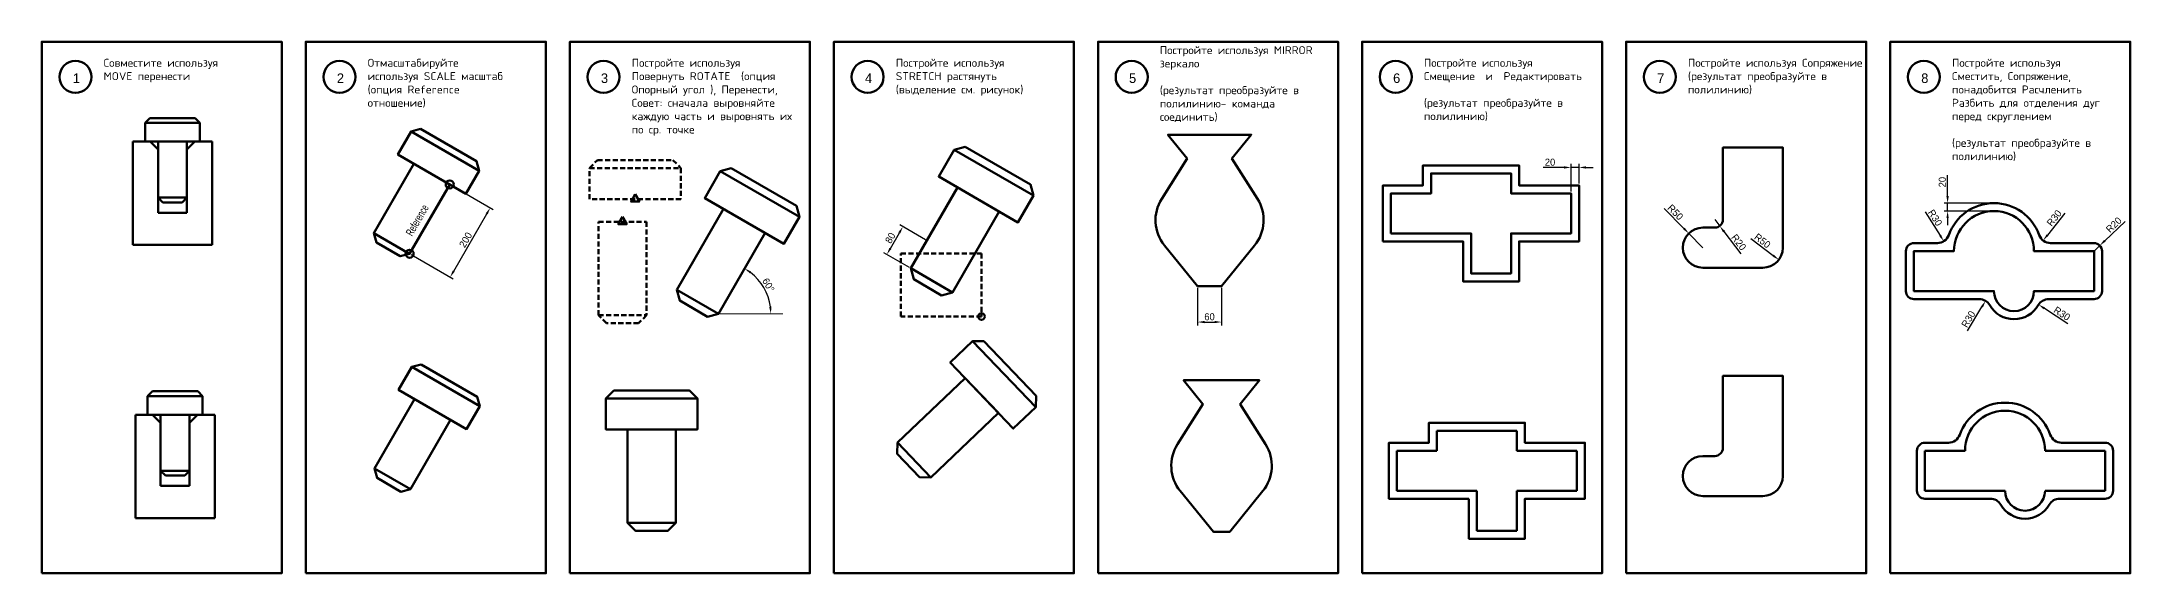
# Model space of a CAD drawing. Header units: metres. Extents: x 318 to 11478, y 274 to 1602.
# Drawn here: x 318 to 5538, y 274 to 1602 of the extents above; entities that cross this region are included whole.
import ezdxf
from ezdxf.enums import TextEntityAlignment as Align

# ---------------------------------------------------------------- set-up
doc = ezdxf.new("R2010")
doc.units = ezdxf.units.M
doc.header["$LTSCALE"] = 2
doc.linetypes.add('HIDDEN', pattern=[9.525, 6.35, -3.175])
doc.layers.get('0').update_dxf_attribs({"lineweight": 50})
doc.layers.add('DIM', color=1, linetype='Continuous', lineweight=18)
doc.layers.add('EXAMPLE', color=3, linetype='Continuous', lineweight=50)
doc.dimstyles.new('Example_Style', dxfattribs={"dimscale": 7, "dimtxt": 2.5, "dimasz": 2.5, "dimexe": 1.25, "dimexo": 0.625, "dimtad": 1, "dimtxsty": 'Standard', "dimcen": 2.5, "dimclrt": 2, "dimadec": 0, "dimazin": 0, "dimtfac": 1, "dimtmove": 0, "dimatfit": 3, "dimfxl": 1, "dimarcsym": 0})

# ---------------------------------------------------------------- blocks, each defined once
blk = doc.blocks.new('Circle_Num')
at = {"color": 1}
blk.add_circle((0, 0), 20, dxfattribs=at)
at = {"flags": 8}
blk.add_attdef('ZAD_NUM', text='', height=12, dxfattribs=at).set_placement((1.2, -7.6), align=Align.CENTER)
blk = doc.blocks.new('*D3')
at = {"layer": 'Defpoints', "color": 0, "transparency": 16777216}
for p in [(4619.9, 1087.5), (4659.7, 1057.2)]:
    blk.add_point(p, dxfattribs=at)
at = {"layer": 'DIM', "color": 0, "lineweight": -2, "transparency": 16777216}
blk.add_line((4590.1, 1110.2), (4645.8, 1067.8), dxfattribs=at)
at = {"layer": 'DIM', "color": 0, "transparency": 16777216}
blk.add_solid([(4647.6, 1070.1), (4644, 1065.5), (4659.7, 1057.2)], dxfattribs=at)
at = {"layer": 'DIM', "color": 2, "transparency": 16777216, "insert": (4618.9, 1104.7), "char_height": 17.5, "attachment_point": 5, "rotation": 322.7428}
blk.add_mtext('R50', dxfattribs=at)
blk = doc.blocks.new('*D4')
at = {"layer": 'Defpoints', "color": 0, "transparency": 16777216}
for p in [(4434.8, 1123.1), (4469.9, 1087.5)]:
    blk.add_point(p, dxfattribs=at)
at = {"layer": 'DIM', "color": 0, "lineweight": -2, "transparency": 16777216}
for p, q in [((4373.4, 1185.4), (4422.6, 1135.6)), ((4469.9, 1087.5), (4434.8, 1123.1))]:
    blk.add_line(p, q, dxfattribs=at)
at = {"layer": 'DIM', "color": 0, "transparency": 16777216}
blk.add_solid([(4424.6, 1137.6), (4420.5, 1133.5), (4434.8, 1123.1)], dxfattribs=at)
at = {"layer": 'DIM', "color": 2, "transparency": 16777216, "insert": (4401.2, 1175.9), "char_height": 17.5, "attachment_point": 5, "rotation": 314.5878}
blk.add_mtext('R50', dxfattribs=at)
blk = doc.blocks.new('*D5')
at = {"layer": 'Defpoints', "color": 0, "transparency": 16777216}
for p in [(4499.9, 1157.5), (4512.1, 1141.6)]:
    blk.add_point(p, dxfattribs=at)
at = {"layer": 'DIM', "color": 0, "lineweight": -2, "transparency": 16777216}
for p, q in [((4499.9, 1157.5), (4512.1, 1141.6)), ((4565.4, 1072.2), (4522.8, 1127.7))]:
    blk.add_line(p, q, dxfattribs=at)
at = {"layer": 'DIM', "color": 0, "transparency": 16777216}
blk.add_solid([(4525.1, 1129.5), (4520.4, 1126), (4512.1, 1141.6)], dxfattribs=at)
at = {"layer": 'DIM', "color": 2, "transparency": 16777216, "insert": (4559.8, 1101), "char_height": 17.5, "attachment_point": 5, "rotation": 307.4846}
blk.add_mtext('R20', dxfattribs=at)
blk = doc.blocks.new('*D6')
at = {"layer": 'Defpoints', "color": 0, "transparency": 16777216}
for p in [(5320.4, 1105.3), (5339, 1128.8)]:
    blk.add_point(p, dxfattribs=at)
at = {"layer": 'DIM', "color": 0, "lineweight": -2, "transparency": 16777216}
blk.add_line((5374.7, 1173.9), (5331.3, 1119), dxfattribs=at)
at = {"layer": 'DIM', "color": 0, "transparency": 16777216}
blk.add_solid([(5329, 1120.8), (5333.5, 1117.2), (5320.4, 1105.3)], dxfattribs=at)
at = {"layer": 'DIM', "color": 2, "transparency": 16777216, "insert": (5348.1, 1161.5), "char_height": 17.5, "attachment_point": 5, "rotation": 51.6364}
blk.add_mtext('R30', dxfattribs=at)
blk = doc.blocks.new('*D7')
at = {"layer": 'Defpoints', "color": 0, "transparency": 16777216}
for p in [(5056.2, 1128.8), (5072.2, 1103.5)]:
    blk.add_point(p, dxfattribs=at)
at = {"layer": 'DIM', "color": 0, "lineweight": -2, "transparency": 16777216}
blk.add_line((5025.4, 1177.4), (5062.9, 1118.3), dxfattribs=at)
at = {"layer": 'DIM', "color": 0, "transparency": 16777216}
blk.add_solid([(5065.3, 1119.8), (5060.4, 1116.7), (5072.2, 1103.5)], dxfattribs=at)
at = {"layer": 'DIM', "color": 2, "transparency": 16777216, "insert": (5050.5, 1162.3), "char_height": 17.5, "attachment_point": 5, "rotation": 302.3705}
blk.add_mtext('R30', dxfattribs=at)
blk = doc.blocks.new('*D8')
at = {"layer": 'Defpoints', "color": 0, "transparency": 16777216}
for p in [(5309.1, 945.2), (5334.2, 928.8)]:
    blk.add_point(p, dxfattribs=at)
at = {"layer": 'DIM', "color": 0, "lineweight": -2, "transparency": 16777216}
blk.add_line((5382.3, 897.4), (5323.7, 935.7), dxfattribs=at)
at = {"layer": 'DIM', "color": 0, "transparency": 16777216}
blk.add_solid([(5325.3, 938.1), (5322.1, 933.2), (5309.1, 945.2)], dxfattribs=at)
at = {"layer": 'DIM', "color": 2, "transparency": 16777216, "insert": (5367.5, 922.7), "char_height": 17.5, "attachment_point": 5, "rotation": 326.851}
blk.add_mtext('R30', dxfattribs=at)
blk = doc.blocks.new('*D9')
at = {"layer": 'Defpoints', "color": 0, "transparency": 16777216}
for p in [(5176.6, 954.5), (5161, 928.8)]:
    blk.add_point(p, dxfattribs=at)
at = {"layer": 'DIM', "color": 0, "lineweight": -2, "transparency": 16777216}
blk.add_line((5131.1, 879.7), (5167.5, 939.5), dxfattribs=at)
at = {"layer": 'DIM', "color": 0, "transparency": 16777216}
blk.add_solid([(5165, 941), (5170, 938), (5176.6, 954.5)], dxfattribs=at)
at = {"layer": 'DIM', "color": 2, "transparency": 16777216, "insert": (5133.6, 908.9), "char_height": 17.5, "attachment_point": 5, "rotation": 58.7258}
blk.add_mtext('R30', dxfattribs=at)
blk = doc.blocks.new('*D10')
at = {"layer": 'Defpoints', "color": 0, "transparency": 16777216}
for p in [(5447.6, 1078.8), (5462, 1092.7)]:
    blk.add_point(p, dxfattribs=at)
at = {"layer": 'DIM', "color": 0, "lineweight": -2, "transparency": 16777216}
for p, q in [((5525.2, 1153.3), (5474.7, 1104.8)), ((5447.6, 1078.8), (5462, 1092.7))]:
    blk.add_line(p, q, dxfattribs=at)
at = {"layer": 'DIM', "color": 0, "transparency": 16777216}
blk.add_solid([(5472.6, 1106.9), (5476.7, 1102.7), (5462, 1092.7)], dxfattribs=at)
at = {"layer": 'DIM', "color": 2, "transparency": 16777216, "insert": (5497.1, 1144.6), "char_height": 17.5, "attachment_point": 5, "rotation": 43.8124}
blk.add_mtext('R20', dxfattribs=at)
blk = doc.blocks.new('*D11')
at = {"layer": 'Defpoints', "color": 0, "transparency": 16777216}
for p in [(5081.7, 1198.8), (5197.6, 1198.8), (5197.6, 1178.8)]:
    blk.add_point(p, dxfattribs=at)
at = {"layer": 'DIM', "color": 0, "lineweight": -2, "transparency": 16777216}
for p, q in [((5081.7, 1216.3), (5081.7, 1268.8)), ((5193.2, 1198.8), (5072.9, 1198.8)), ((5193.2, 1178.8), (5072.9, 1178.8)), ((5081.7, 1178.8), (5081.7, 1198.8)), ((5081.7, 1161.3), (5081.7, 1143.8))]:
    blk.add_line(p, q, dxfattribs=at)
at = {"layer": 'DIM', "color": 0, "transparency": 16777216}
for points in [[(5078.7, 1216.3), (5084.6, 1216.3), (5081.7, 1198.8)], [(5078.7, 1161.3), (5084.6, 1161.3), (5081.7, 1178.8)]]:
    blk.add_solid(points, dxfattribs=at)
at = {"layer": 'DIM', "color": 2, "transparency": 16777216, "insert": (5068.5, 1251.3), "char_height": 17.5, "attachment_point": 5, "rotation": 90}
blk.add_mtext('20', dxfattribs=at)
blk = doc.blocks.new('*D12')
at = {"layer": 'Defpoints', "color": 0, "transparency": 16777216}
for p in [(4140.5, 1288), (4140.5, 1223.1), (4160.5, 1243.1)]:
    blk.add_point(p, dxfattribs=at)
at = {"layer": 'DIM', "color": 0, "lineweight": -2, "transparency": 16777216}
for p, q in [((4123, 1288), (4070.5, 1288)), ((4140.5, 1227.5), (4140.5, 1296.7)), ((4160.5, 1288), (4140.5, 1288)), ((4160.5, 1247.5), (4160.5, 1296.7)), ((4178, 1288), (4195.5, 1288))]:
    blk.add_line(p, q, dxfattribs=at)
at = {"layer": 'DIM', "color": 0, "transparency": 16777216}
for points in [[(4123, 1290.9), (4123, 1285.1), (4140.5, 1288)], [(4178, 1290.9), (4178, 1285.1), (4160.5, 1288)]]:
    blk.add_solid(points, dxfattribs=at)
at = {"layer": 'DIM', "color": 2, "transparency": 16777216, "insert": (4088, 1301.1), "char_height": 17.5, "attachment_point": 5}
blk.add_mtext('20', dxfattribs=at)
blk = doc.blocks.new('*D14')
at = {"layer": 'Defpoints', "color": 0, "transparency": 16777216}
for p in [(3206.9, 991.2), (3266.9, 991.2), (3266.9, 901.6)]:
    blk.add_point(p, dxfattribs=at)
at = {"layer": 'DIM', "color": 0, "lineweight": -2, "transparency": 16777216}
for p, q in [((3206.9, 986.8), (3206.9, 892.8)), ((3266.9, 986.8), (3266.9, 892.8)), ((3224.4, 901.6), (3249.4, 901.6))]:
    blk.add_line(p, q, dxfattribs=at)
at = {"layer": 'DIM', "color": 0, "transparency": 16777216}
for points in [[(3224.4, 904.5), (3224.4, 898.7), (3206.9, 901.6)], [(3249.4, 904.5), (3249.4, 898.7), (3266.9, 901.6)]]:
    blk.add_solid(points, dxfattribs=at)
at = {"layer": 'DIM', "color": 2, "transparency": 16777216, "insert": (3236.9, 914.7), "char_height": 17.5, "attachment_point": 5}
blk.add_mtext('60', dxfattribs=at)
blk = doc.blocks.new('*D19')
at = {"layer": 'Defpoints', "color": 0, "transparency": 16777216}
for p in [(2126.3, 1124.2), (2132.5, 966.9), (2009.7, 922.2), (2009.7, 922.2), (2170.5, 922.2)]:
    blk.add_point(p, dxfattribs=at)
at = {"layer": 'DIM', "color": 0, "lineweight": -2, "transparency": 16777216}
blk.add_arc((2009.7, 922.2), 130.7, 7.6767, 52.3233, dxfattribs=at)
at = {"layer": 'DIM', "color": 0, "transparency": 16777216}
for points in [[(2087.9, 1023.2), (2091.2, 1028), (2075, 1035.4)], [(2142.1, 939.8), (2136.3, 939.4), (2140.4, 922.2)]]:
    blk.add_solid(points, dxfattribs=at)
at = {"layer": 'DIM', "color": 2, "transparency": 16777216, "insert": (2134.2, 994.1), "char_height": 17.5, "attachment_point": 5, "rotation": 300}
blk.add_mtext('60°', dxfattribs=at)
blk = doc.blocks.new('*D20')
at = {"layer": 'Defpoints', "color": 0, "transparency": 16777216}
for p in [(2470.4, 1139.8), (2530.4, 1105.2), (2490.4, 1035.9)]:
    blk.add_point(p, dxfattribs=at)
at = {"layer": 'DIM', "color": 0, "lineweight": -2, "transparency": 16777216}
for p, q in [((2439.1, 1085.7), (2461.6, 1124.7)), ((2526.6, 1107.4), (2462.8, 1144.2)), ((2486.6, 1038.1), (2422.8, 1074.9))]:
    blk.add_line(p, q, dxfattribs=at)
at = {"layer": 'DIM', "color": 0, "transparency": 16777216}
for points in [[(2459.1, 1126.1), (2464.1, 1123.2), (2470.4, 1139.8)], [(2436.6, 1087.1), (2441.6, 1084.2), (2430.4, 1070.5)]]:
    blk.add_solid(points, dxfattribs=at)
at = {"layer": 'DIM', "color": 2, "transparency": 16777216, "insert": (2439, 1111.7), "char_height": 17.5, "attachment_point": 5, "rotation": 60}
blk.add_mtext('80', dxfattribs=at)
blk = doc.blocks.new('*D21')
at = {"layer": 'Defpoints', "color": 0, "transparency": 16777216}
for p in [(1337.7, 1245.5), (1438.9, 1187), (1237.7, 1072.3)]:
    blk.add_point(p, dxfattribs=at)
at = {"layer": 'DIM', "color": 0, "lineweight": -2, "transparency": 16777216}
for p, q in [((1341.5, 1243.3), (1446.5, 1182.7)), ((1347.7, 1029), (1430.2, 1171.9)), ((1241.5, 1070.1), (1346.5, 1009.4))]:
    blk.add_line(p, q, dxfattribs=at)
at = {"layer": 'DIM', "color": 0, "transparency": 16777216}
for points in [[(1427.7, 1173.3), (1432.7, 1170.4), (1438.9, 1187)], [(1345.2, 1030.4), (1350.2, 1027.5), (1338.9, 1013.8)]]:
    blk.add_solid(points, dxfattribs=at)
at = {"layer": 'DIM', "color": 2, "transparency": 16777216, "insert": (1377.6, 1107), "char_height": 17.5, "attachment_point": 5, "rotation": 60}
blk.add_mtext('200', dxfattribs=at)

msp = doc.modelspace()

# ---------------------------------------------------------------- linework, layer by layer
for p, q in [((2644.822, 854.113), (2802.586, 688.821)), ((1243.123, 789.561), (1412.757, 691.623)), ((582.722, 716.553), (594.722, 728.553)), ((582.722, 716.553), (719.82, 716.553)), ((582.722, 670.002), (582.722, 716.553)), ((594.722, 728.553), (707.82, 728.553)), ((707.82, 728.553), (719.82, 716.553)), ((719.82, 716.553), (719.82, 670.002)), ((1728.367, 710.698), (1956.864, 710.698)), ((719.82, 670.002), (582.722, 670.002)), ((615.127, 670.002), (687.415, 670.002)), ((615.127, 530.018), (615.127, 670.002)), ((687.415, 670.002), (687.415, 530.018)), ((3805.173, 650.089), (4005.173, 650.089)), ((3805.173, 580.089), (3805.173, 630.089)), ((3805.173, 630.089), (4005.173, 630.089)), ((4005.173, 630.089), (4005.173, 580.089)), ((2457.217, 600.39), (2540.401, 513.237)), ((3705.173, 480.089), (3705.173, 580.089)), ((3705.173, 580.089), (3805.173, 580.089)), ((4005.173, 580.089), (4155.173, 580.089)), ((4155.173, 580.089), (4155.173, 480.089)), ((5025.173, 580.089), (5025.173, 480.089)), ((5125.173, 580.089), (5025.173, 580.089)), ((5475.173, 580.089), (5325.173, 580.089)), ((5475.173, 480.089), (5475.173, 580.089)), ((615.127, 530.018), (687.415, 530.018)), ((627.127, 518.018), (615.127, 530.018)), ((687.415, 530.018), (675.415, 518.018)), ((1149.964, 535.609), (1239.407, 483.968)), ((4469.936, 566.831), (4499.936, 566.831)), ((675.415, 518.018), (627.127, 518.018)), ((3805.173, 480.089), (3705.173, 480.089)), ((3905.173, 480.089), (3805.173, 480.089)), ((3905.173, 380.089), (3905.173, 480.089)), ((4155.173, 480.089), (4005.173, 480.089)), ((4005.173, 480.089), (4005.173, 380.089)), ((4419.936, 516.831), (4419.936, 516.831)), ((5025.173, 480.089), (5125.173, 480.089)), ((5125.173, 480.089), (5225.173, 480.089)), ((5325.173, 480.089), (5475.173, 480.089)), ((3885.173, 460.089), (3805.173, 460.089)), ((1782.375, 399.806), (1902.855, 399.806)), ((4005.173, 380.089), (3905.173, 380.089))]:
    msp.add_line(p, q)
for points in [[(2673.099, 853.454), (2803.245, 717.098), (2802.586, 688.821), (2746.462, 635.253), (2588.698, 800.544), (2644.822, 854.113)], [(1266.543, 795.837), (1406.482, 715.043), (1412.757, 691.623), (1379.503, 634.024), (1209.869, 731.963), (1243.123, 789.561)], [(2625.988, 761.476), (2709.172, 674.322), (2540.401, 513.237), (2512.125, 513.896), (2456.558, 572.114), (2457.217, 600.39)], [(1249.964, 708.814), (1339.407, 657.173), (1239.407, 483.968), (1215.987, 477.693), (1156.239, 512.188), (1149.964, 535.609)], [(1748.367, 730.698), (1936.864, 730.698), (1956.864, 710.698), (1956.864, 633.113), (1728.367, 633.113), (1728.367, 710.698)], [(1782.375, 633.113), (1902.855, 633.113), (1902.855, 399.806), (1882.855, 379.806), (1802.375, 379.806), (1782.375, 399.806)]]:
    msp.add_lwpolyline(points, close=True)
for points in [[(3287.409, 377.644), (3370.162, 479.509, 0.322074), (3377.054, 596.027), (3313.394, 696.649), (3361.653, 755.999), (3172.226, 755.999), (3220.484, 696.649), (3156.824, 596.027, 0.322074), (3163.716, 479.509), (3246.469, 377.644), (3287.409, 377.644)], [(4519.936, 586.831), (4519.936, 766.831), (4669.936, 766.831), (4669.936, 516.831, -0.41421356), (4619.936, 466.831), (4469.936, 466.831, -0.41421356), (4419.936, 516.831, -0.41421356), (4469.936, 566.831)]]:
    msp.add_lwpolyline(points, format="xyb")
msp.add_lwpolyline([(5083.751, 600.089), (5025.173, 600.089, 0.41421356), (5005.173, 580.089), (5005.173, 480.089, 0.41421356), (5025.173, 460.089), (5125.173, 460.089), (5188.57, 460.089, -0.26794919), (5214.551, 445.089, 0.57735027), (5335.794, 445.089, -0.26794919), (5361.775, 460.089), (5475.173, 460.089, 0.41421356), (5495.173, 480.089), (5495.173, 580.089, 0.41421356), (5475.173, 600.089), (5366.594, 600.089, -0.31783725), (5338.31, 620.089, 0.70710678), (5112.036, 620.089, -0.31783725)], format="xyb", close=True)
msp.add_lwpolyline([(3805.173, 460.089), (3685.173, 460.089), (3685.173, 600.089), (3785.173, 600.089), (3785.173, 650.089), (4025.173, 650.089), (4025.173, 600.089), (4175.173, 600.089), (4175.173, 460.089), (4025.173, 460.089), (4025.173, 360.089), (3885.173, 360.089), (3885.173, 460.089)])
for centre, radius, start, end in [((5225.173, 580.089), 100, 0, 180), ((4499.936, 586.831), 20, 270, 0), ((5275.173, 480.089), 50, 180, 0)]:
    msp.add_arc(centre, radius, start, end)
at = {"layer": 'DIM'}
msp.add_line((2009.673, 922.153), (2170.476, 922.153), dxfattribs=at)
at = {"layer": 'EXAMPLE'}
for p, q in [((576.338, 1399.153), (588.338, 1411.153)), ((588.338, 1411.153), (701.436, 1411.153)), ((701.436, 1411.153), (713.436, 1399.153)), ((576.338, 1399.153), (713.436, 1399.153)), ((576.338, 1352.602), (576.338, 1399.153)), ((713.436, 1399.153), (713.436, 1352.602)), ((1241.403, 1377.878), (1411.037, 1279.94)), ((713.436, 1352.602), (576.338, 1352.602)), ((608.743, 1212.618), (608.743, 1352.602)), ((608.743, 1352.602), (681.031, 1352.602)), ((681.031, 1352.602), (681.031, 1212.618)), ((2599.03, 1332.14), (2796.914, 1217.892)), ((2014.008, 1278.637), (2211.892, 1164.389)), ((608.743, 1212.618), (681.031, 1212.618)), ((620.743, 1200.618), (608.743, 1212.618)), ((669.031, 1200.618), (620.743, 1200.618)), ((681.031, 1212.618), (669.031, 1200.618)), ((1148.243, 1123.925), (1237.687, 1072.285)), ((4419.936, 1087.489), (4419.936, 1087.489)), ((2490.357, 1035.896), (2594.695, 975.656)), ((1905.334, 982.393), (2009.673, 922.153))]:
    msp.add_line(p, q, dxfattribs=at)
at = {"layer": 'EXAMPLE', "color": 2}
for p, q in [((588.743, 1352.602), (545.796, 1352.602)), ((545.796, 1352.602), (545.796, 1147.122)), ((608.743, 1332.602), (588.743, 1352.602)), ((608.743, 1174.469), (608.743, 1332.602)), ((701.031, 1352.602), (681.031, 1332.602)), ((681.031, 1332.602), (681.031, 1174.469)), ((743.978, 1352.602), (701.031, 1352.602)), ((743.978, 1147.122), (743.978, 1352.602)), ((545.796, 1094.221), (545.796, 1174.469)), ((608.743, 1174.469), (681.031, 1174.469)), ((743.978, 1174.469), (743.978, 1094.221)), ((743.978, 1094.221), (545.796, 1094.221)), ((552.18, 670.002), (552.18, 464.522)), ((595.127, 670.002), (552.18, 670.002)), ((615.127, 650.002), (595.127, 670.002)), ((615.127, 491.869), (615.127, 650.002)), ((707.415, 670.002), (687.415, 650.002)), ((687.415, 650.002), (687.415, 491.869)), ((750.362, 670.002), (707.415, 670.002)), ((750.362, 464.522), (750.362, 670.002)), ((552.18, 411.621), (552.18, 491.869)), ((615.127, 491.869), (687.415, 491.869)), ((750.362, 491.869), (750.362, 411.621)), ((750.362, 411.621), (552.18, 411.621))]:
    msp.add_line(p, q, dxfattribs=at)
at = {"layer": 'EXAMPLE', "color": 1, "linetype": 'HIDDEN'}
for p, q in [((1687.281, 1286.488), (1915.778, 1286.488)), ((1709.555, 918.952), (1830.035, 918.952))]:
    msp.add_line(p, q, dxfattribs=at)
at = {"layer": 'EXAMPLE'}
for points in [[(318.152, 273.872), (918.152, 273.872), (918.152, 1602.07), (318.152, 1602.07)], [(978.152, 273.872), (1578.152, 273.872), (1578.152, 1602.07), (978.152, 1602.07)], [(1638.152, 273.872), (2238.152, 273.872), (2238.152, 1602.07), (1638.152, 1602.07)], [(2298.152, 273.872), (2898.152, 273.872), (2898.152, 1602.07), (2298.152, 1602.07)], [(2958.152, 273.872), (3558.152, 273.872), (3558.152, 1602.07), (2958.152, 1602.07)], [(3618.152, 273.872), (4218.152, 273.872), (4218.152, 1602.07), (3618.152, 1602.07)], [(4278.152, 273.872), (4878.152, 273.872), (4878.152, 1602.07), (4278.152, 1602.07)], [(4938.152, 273.872), (5538.152, 273.872), (5538.152, 1602.07), (4938.152, 1602.07)], [(1264.823, 1384.154), (1404.761, 1303.36), (1411.037, 1279.94), (1377.782, 1222.341), (1208.148, 1320.28), (1241.403, 1377.878)], [(2626.351, 1339.461), (2789.593, 1245.213), (2796.914, 1217.892), (2758.121, 1150.701), (2560.237, 1264.949), (2599.03, 1332.14)], [(1248.243, 1297.131), (1337.687, 1245.49), (1237.687, 1072.285), (1214.267, 1066.01), (1154.519, 1100.505), (1148.243, 1123.925)], [(2041.328, 1285.958), (2204.571, 1191.71), (2211.892, 1164.389), (2173.099, 1097.198), (1975.215, 1211.447), (2014.008, 1278.637)], [(3670.464, 1103.12), (3790.464, 1103.12), (3870.464, 1103.12), (3870.464, 1003.12), (4010.464, 1003.12), (4010.464, 1103.12), (4160.464, 1103.12), (4160.464, 1243.12), (4010.464, 1243.12), (4010.464, 1293.12), (3770.464, 1293.12), (3770.464, 1243.12), (3670.464, 1243.12)], [(3690.464, 1123.12), (3790.464, 1123.12), (3890.464, 1123.12), (3890.464, 1023.12), (3990.464, 1023.12), (3990.464, 1123.12), (4140.464, 1123.12), (4140.464, 1223.12), (3990.464, 1223.12), (3990.464, 1273.12), (3790.464, 1273.12), (3790.464, 1223.12), (3690.464, 1223.12)], [(2607.01, 1237.945), (2711.349, 1177.705), (2594.695, 975.656), (2567.375, 968.335), (2497.677, 1008.575), (2490.357, 1035.896)], [(2021.988, 1184.442), (2126.326, 1124.202), (2009.673, 922.153), (1982.353, 914.832), (1912.655, 955.072), (1905.334, 982.393)]]:
    msp.add_lwpolyline(points, close=True, dxfattribs=at)
for points in [[(3206.939, 991.211), (3124.186, 1093.077, -0.322074), (3117.294, 1209.595), (3180.954, 1310.217), (3132.696, 1369.567), (3341.182, 1369.567), (3292.924, 1310.217), (3356.584, 1209.595, -0.322074), (3349.692, 1093.077), (3266.939, 991.211)], [(4469.936, 1037.489, -0.41421356), (4419.936, 1087.489, -0.41421356), (4469.936, 1137.489), (4499.936, 1137.489, 0.41421356), (4519.936, 1157.489), (4519.936, 1337.489), (4669.936, 1337.489), (4669.936, 1087.489, -0.41421356), (4619.936, 1037.489)], [(5097.599, 978.832), (5197.599, 978.832, 1), (5297.599, 978.832), (5447.599, 978.832), (5447.599, 1078.832), (5297.599, 1078.832, 1), (5097.599, 1078.832), (4997.599, 1078.832), (4997.599, 978.832)]]:
    msp.add_lwpolyline(points, format="xyb", close=True, dxfattribs=at)
at = {"layer": 'EXAMPLE', "color": 1, "linetype": 'HIDDEN'}
for points in [[(1707.281, 1306.488), (1895.778, 1306.488), (1915.778, 1286.488), (1915.778, 1208.902), (1687.281, 1208.902), (1687.281, 1286.488)], [(1709.555, 1152.259), (1830.035, 1152.259), (1830.035, 918.952), (1810.035, 898.952), (1729.555, 898.952), (1709.555, 918.952)], [(2666.972, 915.564), (2465.149, 915.564), (2465.149, 1073.029), (2666.972, 1073.029)]]:
    msp.add_lwpolyline(points, close=True, dxfattribs=at)
at = {"layer": 'EXAMPLE', "color": 2}
for points in [[(1801.529, 1221.134), (1790.937, 1202.787), (1812.122, 1202.787)], [(1769.795, 1164.491), (1759.202, 1146.143), (1780.388, 1146.143)]]:
    msp.add_lwpolyline(points, close=True, dxfattribs=at)
at = {"layer": 'EXAMPLE'}
msp.add_lwpolyline([(5160.996, 958.832, -0.26794919), (5186.977, 943.832, 0.57735027), (5308.22, 943.832, -0.26794919), (5334.201, 958.832), (5447.599, 958.832, 0.41421356), (5467.599, 978.832), (5467.599, 1078.832, 0.41421356), (5447.599, 1098.832), (5339.02, 1098.832, -0.31783725), (5310.736, 1118.832, 0.70710678), (5084.462, 1118.832, -0.31783725), (5056.177, 1098.832), (4997.599, 1098.832, 0.41421356), (4977.599, 1078.832), (4977.599, 978.832, 0.41421356), (4997.599, 958.832), (5097.599, 958.832), (5160.996, 958.832)], format="xyb", dxfattribs=at)
at = {"layer": 'EXAMPLE', "color": 1}
msp.add_lwpolyline([(2647.29, 933.948, 0, 0, 0), (2587.29, 933.948, 12, 0, 0), (2527.29, 933.948, 0, 0, 0)], format="xyseb", dxfattribs=at)
for centre, radius in [((1337.687, 1245.49), 10), ((1237.687, 1072.285), 10), ((2666.972, 915.564), 8.463)]:
    msp.add_circle(centre, radius, dxfattribs=at)

# ---------------------------------------------------------------- block references
at = {"layer": 'EXAMPLE'}
ref = msp.add_blockref('Circle_Num', (402.312, 1514.254), dxfattribs=dict(at, xscale=2, yscale=2, zscale=2))
ref.add_attrib('ZAD_NUM', '1', dxfattribs={"layer": '0', "height": 24}).set_placement((404.689, 1499.068), align=Align.CENTER)
ref = msp.add_blockref('Circle_Num', (1062.312, 1514.254), dxfattribs=dict(at, xscale=2, yscale=2, zscale=2))
ref.add_attrib('ZAD_NUM', '2', dxfattribs={"layer": '0', "height": 24}).set_placement((1064.689, 1499.068), align=Align.CENTER)
ref = msp.add_blockref('Circle_Num', (1722.312, 1514.254), dxfattribs=dict(at, xscale=2, yscale=2, zscale=2))
ref.add_attrib('ZAD_NUM', '3', dxfattribs={"layer": '0', "height": 24}).set_placement((1724.689, 1499.068), align=Align.CENTER)
ref = msp.add_blockref('Circle_Num', (2382.312, 1514.254), dxfattribs=dict(at, xscale=2, yscale=2, zscale=2))
ref.add_attrib('ZAD_NUM', '4', dxfattribs={"layer": '0', "height": 24}).set_placement((2384.689, 1499.068), align=Align.CENTER)
ref = msp.add_blockref('Circle_Num', (3042.312, 1514.254), dxfattribs=dict(at, xscale=2, yscale=2, zscale=2))
ref.add_attrib('ZAD_NUM', '5', dxfattribs={"layer": '0', "height": 24}).set_placement((3044.689, 1499.068), align=Align.CENTER)
ref = msp.add_blockref('Circle_Num', (3702.312, 1514.254), dxfattribs=dict(at, xscale=2, yscale=2, zscale=2))
ref.add_attrib('ZAD_NUM', '6', dxfattribs={"layer": '0', "height": 24}).set_placement((3704.689, 1499.068), align=Align.CENTER)
ref = msp.add_blockref('Circle_Num', (4362.312, 1514.254), dxfattribs=dict(at, xscale=2, yscale=2, zscale=2))
ref.add_attrib('ZAD_NUM', '7', dxfattribs={"layer": '0', "height": 24}).set_placement((4364.689, 1499.068), align=Align.CENTER)
ref = msp.add_blockref('Circle_Num', (5022.312, 1514.254), dxfattribs=dict(at, xscale=2, yscale=2, zscale=2))
ref.add_attrib('ZAD_NUM', '8', dxfattribs={"layer": '0', "height": 24}).set_placement((5024.689, 1499.068), align=Align.CENTER)

# ---------------------------------------------------------------- texts
at = {"layer": 'EXAMPLE', "color": 1, "width": 0.6}
msp.add_text('Reference', height=20, rotation=60, dxfattribs=at).set_placement((1244.007, 1114.604))
at = {"layer": 'EXAMPLE', "color": 2, "char_height": 20, "attachment_point": 1}
for s, insert, width in [('{\\Fsimplex|c204;Постройте используя MIRROR зеркало \\P\\P(результат преобразуйте в полилинию- команда соединить)}', (3112.683, 1591.124), 445.46944), ('{\\fSimplex|b0|i0|c204|p2;Совместите используя \\Fsimplex|c204;MOVE перенести}', (472.683, 1559.484), 391.8922), ('{\\fSimplex|b0|i0|c204|p2;Отмасштабируйте используя \\Fsimplex|c204;SCALE масштаб (\\fSimplex|b0|i0|c204|p2;опция \\Fsimplex|c204;Reference отношение)}', (1132.683, 1559.484), 391.8922), ('{\\Fsimplex|c204;Постройте используя Повернуть ROTATE  (опция Опорный угол ), Перенести,\\PСовет: сначала выровняйте каждую часть\\Fsimplex|c0; \\Fsimplex|c204;и выровнять их по ср. точке }', (1792.683, 1559.484), 445.46944), ('{\\Fsimplex|c204;Постройте используя STRETCH растянуть\\P(выделение см. рисунок)}', (2452.683, 1559.484), 391.8922), ('{\\Fsimplex|c204;Постройте используя Смещение  и  Редактировать \\P\\P(результат преобразуйте в полилинию)}', (3772.683, 1559.484), 445.46944), ('{\\Fsimplex|c204;Постройте используя Сопряжение\\P(результат преобразуйте в полилинию)}', (4432.683, 1559.484), 445.46944), ('{\\Fsimplex|c204;Постройте используя Сместить, Сопряжение, понадобится Расчленить Разбить для отделения дуг перед скруглением \\P^J(результат преобразуйте в полилинию)}', (5092.683, 1559.484), 445.46944)]:
    msp.add_mtext(s, dxfattribs=dict(at, insert=insert, width=width))

# ---------------------------------------------------------------- dimensions: what is measured, and where the dimension line sits
at = {"layer": 'DIM'}
for base, p1, p2, picture, middle in [((4140.464, 1287.981), (4160.464, 1243.12), (4140.464, 1223.12), '*D12', (4087.964, 1301.106)), ((3266.939, 901.592), (3206.939, 991.211), (3266.939, 991.211), '*D14', (3236.939, 914.717))]:
    dim = msp.add_linear_dim(base=base, p1=p1, p2=p2, dimstyle='Example_Style', dxfattribs=at)
    dim.commit()
    dim.dimension.update_dxf_attribs({"geometry": picture, "text_midpoint": middle})
dim = msp.add_linear_dim(base=(5081.656, 1198.832), p1=(5197.599, 1178.832), p2=(5197.599, 1198.832), angle=90, dimstyle='Example_Style', dxfattribs=at)
dim.commit()
dim.dimension.update_dxf_attribs({"geometry": '*D11', "text_midpoint": (5068.531, 1251.332)})
for p1, p2, distance, picture, middle in [((1237.687, 1072.285), (1337.687, 1245.49), -116.926, '*D21', (1377.581, 1106.987)), ((2490.357, 1035.896), (2530.357, 1105.178), 69.262, '*D20', (2439.007, 1111.73))]:
    dim = msp.add_aligned_dim(p1=p1, p2=p2, distance=distance, dimstyle='Example_Style', dxfattribs=at)
    dim.commit()
    dim.dimension.update_dxf_attribs({"geometry": picture, "text_midpoint": middle})
at = {"layer": 'DIM', "color": 1}
for center, mpoint, picture, middle in [((4469.936, 1087.489), (4434.836, 1123.097), '*D4', (4401.186, 1175.932)), ((4499.936, 1157.489), (4512.107, 1141.618), '*D5', (4559.796, 1101.002))]:
    dim = msp.add_radius_dim(center=center, mpoint=mpoint, dimstyle='Example_Style', dxfattribs=at)
    dim.commit()
    dim.dimension.update_dxf_attribs({"geometry": picture, "text_midpoint": middle})
at = {"layer": 'DIM'}
for center, mpoint, picture, middle in [((5056.177, 1128.832), (5072.239, 1103.494), '*D7', (5039.446, 1155.226)), ((5339.02, 1128.832), (5320.401, 1105.309), '*D6', (5358.415, 1153.335)), ((5160.996, 928.832), (5176.57, 954.473), '*D9', (5144.773, 902.123)), ((5334.201, 928.832), (5309.084, 945.236), '*D8', (5360.365, 911.744))]:
    dim = msp.add_radius_dim(center=center, mpoint=mpoint, dimstyle='Example_Style', override={"dimtmove": 1}, dxfattribs=at)
    dim.commit()
    dim.dimension.update_dxf_attribs({"geometry": picture, "text_midpoint": middle, "dimtype": 164})
dim = msp.add_radius_dim(center=(5447.599, 1078.832), mpoint=(5462.031, 1092.678), dimstyle='Example_Style', dxfattribs=at)
dim.commit()
dim.dimension.update_dxf_attribs({"geometry": '*D10', "text_midpoint": (5497.143, 1144.552)})
dim = msp.add_angular_dim_2l(base=(2132.501, 966.859), line1=((2126.326, 1124.202), (2009.673, 922.153)), line2=((2009.673, 922.153), (2170.476, 922.153)), dimstyle='Example_Style', dxfattribs=at)
dim.commit()
dim.dimension.update_dxf_attribs({"geometry": '*D19', "text_midpoint": (2134.239, 994.071)})
at = {"layer": 'DIM', "color": 1}
dim = msp.add_radius_dim(center=(4619.936, 1087.489), mpoint=(4659.733, 1057.219), dimstyle='Example_Style', dxfattribs=at)
dim.commit()
dim.dimension.update_dxf_attribs({"geometry": '*D3', "text_midpoint": (4610.982, 1094.299), "dimtype": 164})

doc.saveas('drawing.dxf')
